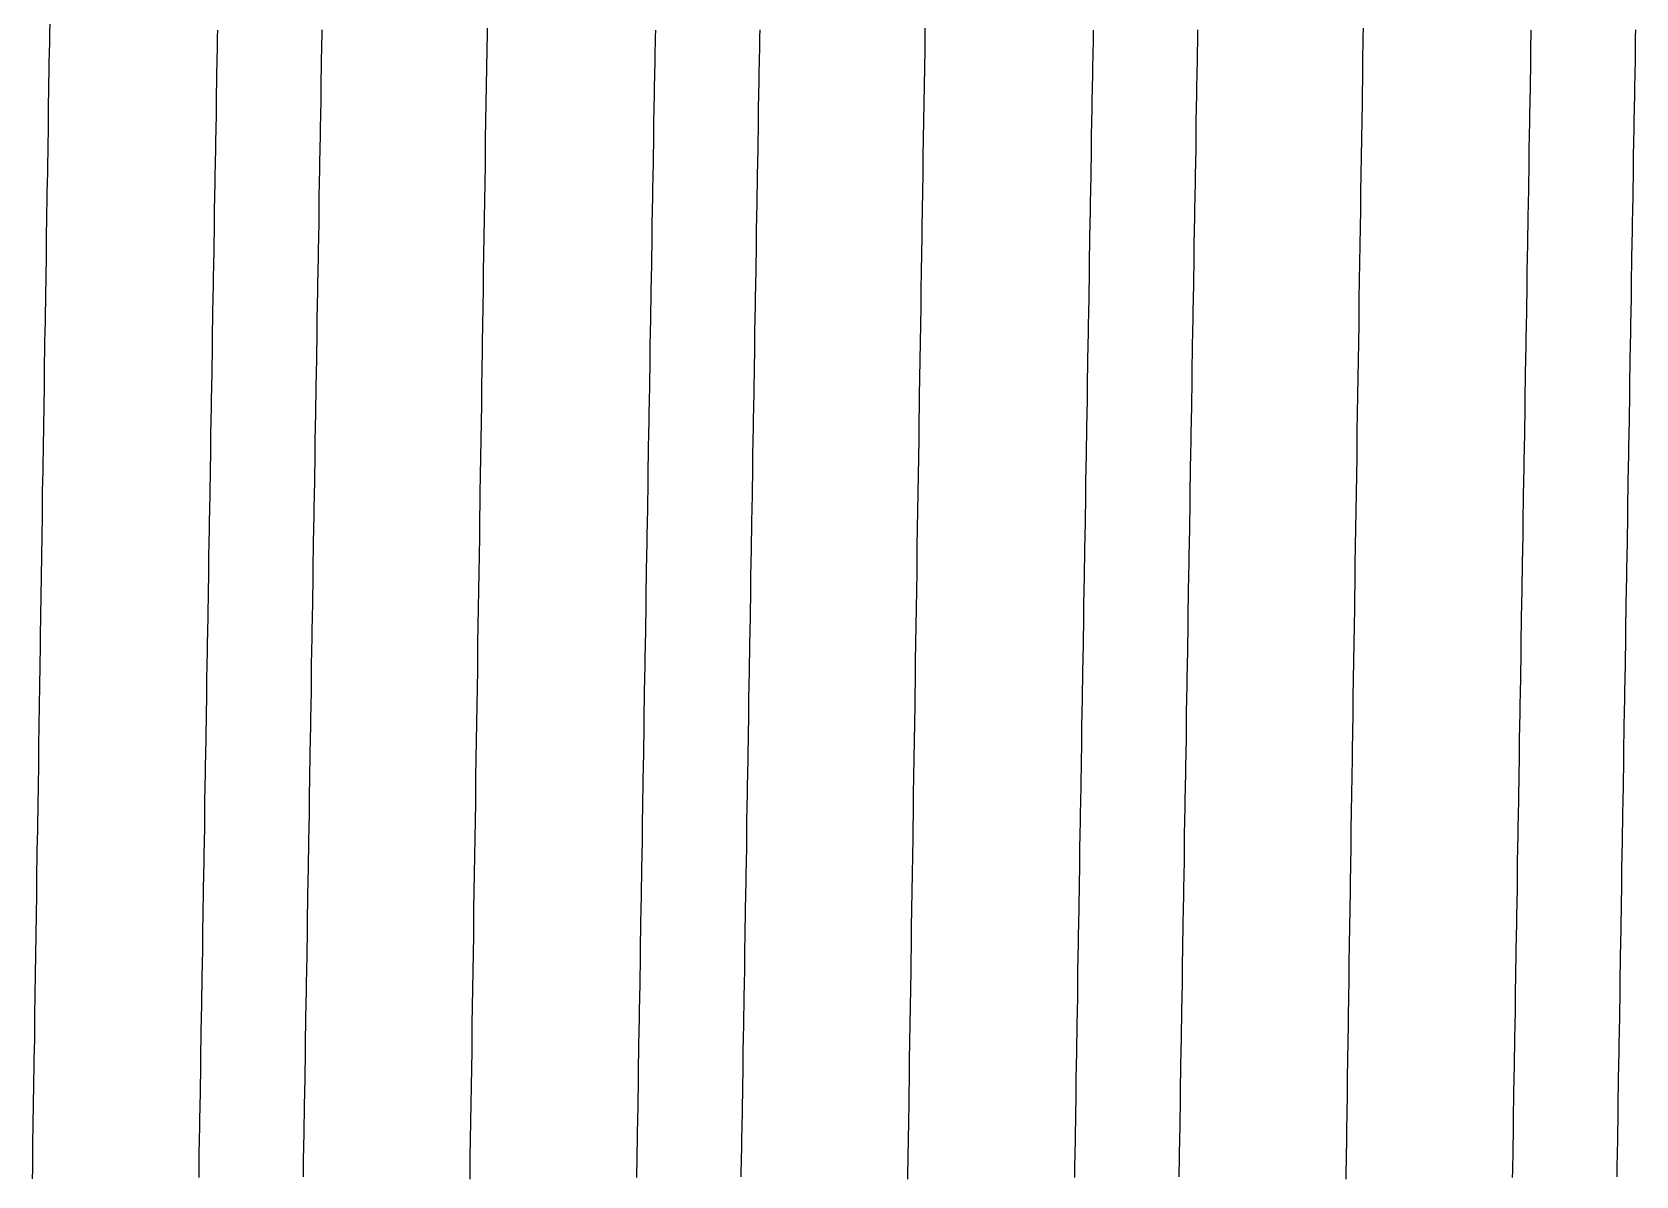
# Model space of a CAD drawing. Header units: millimetres. Extents: x 0 to 3800, y -67 to 2530.
# Drawn here: x 2230.54 to 2236.18, y 1465.35 to 1469.37 of the extents above; entities that cross this region are included whole.
import ezdxf

# ---------------------------------------------------------------- set-up
doc = ezdxf.new("R2010")
doc.units = ezdxf.units.MM
doc.layers.add('내부선 및 부속', color=4, linetype='Continuous')

msp = doc.modelspace()

# ---------------------------------------------------------------- linework, layer by layer
at = {"layer": '내부선 및 부속', "linetype": 'Continuous', "flags": 128}
for points in [[(2230.6036, 1469.4048), (2230.6026, 1469.3698), (2230.6026, 1469.3348), (2230.6016, 1469.2998), (2230.6006, 1469.2648), (2230.6006, 1469.2298), (2230.5996, 1469.1938), (2230.5996, 1469.1588), (2230.5986, 1469.1238), (2230.5986, 1469.0888), (2230.5976, 1469.0538), (2230.5976, 1469.0188), (2230.5966, 1468.9838), (2230.5966, 1468.9488), (2230.5956, 1468.9138), (2230.5956, 1468.8788), (2230.5946, 1468.8438), (2230.5936, 1468.8088), (2230.5936, 1468.7738), (2230.5926, 1468.7388), (2230.5926, 1468.7038), (2230.5916, 1468.6688), (2230.5916, 1468.6338), (2230.5906, 1468.5988), (2230.5906, 1468.5638), (2230.5896, 1468.5288), (2230.5896, 1468.4938), (2230.5886, 1468.4588), (2230.5886, 1468.4238), (2230.5876, 1468.3878), (2230.5876, 1468.3528), (2230.5866, 1468.3178), (2230.5856, 1468.2828), (2230.5856, 1468.2478), (2230.5846, 1468.2128), (2230.5846, 1468.1778), (2230.5836, 1468.1428), (2230.5836, 1468.1078), (2230.5826, 1468.0728), (2230.5826, 1468.0378), (2230.5816, 1468.0028), (2230.5816, 1467.9678), (2230.5806, 1467.9328), (2230.5806, 1467.8978), (2230.5796, 1467.8628), (2230.5796, 1467.8278), (2230.5786, 1467.7928), (2230.5776, 1467.7578), (2230.5776, 1467.7228), (2230.5766, 1467.6878), (2230.5766, 1467.6528), (2230.5756, 1467.6178), (2230.5756, 1467.5818), (2230.5746, 1467.5468), (2230.5746, 1467.5118), (2230.5736, 1467.4768), (2230.5736, 1467.4418), (2230.5726, 1467.4068), (2230.5726, 1467.3718), (2230.5716, 1467.3368), (2230.5716, 1467.3018), (2230.5706, 1467.2668), (2230.5706, 1467.2318), (2230.5696, 1467.1968), (2230.5686, 1467.1618), (2230.5686, 1467.1268), (2230.5676, 1467.0918), (2230.5676, 1467.0568), (2230.5666, 1467.0218), (2230.5666, 1466.9868), (2230.5656, 1466.9518), (2230.5656, 1466.9168), (2230.5646, 1466.8818), (2230.5646, 1466.8468), (2230.5636, 1466.8118), (2230.5636, 1466.7758), (2230.5626, 1466.7408), (2230.5626, 1466.7058), (2230.5616, 1466.6708), (2230.5616, 1466.6358), (2230.5606, 1466.6008), (2230.5606, 1466.5658), (2230.5596, 1466.5308), (2230.5586, 1466.4958), (2230.5586, 1466.4608), (2230.5576, 1466.4258), (2230.5576, 1466.3908), (2230.5566, 1466.3558), (2230.5566, 1466.3208), (2230.5556, 1466.2858), (2230.5556, 1466.2508), (2230.5546, 1466.2158), (2230.5546, 1466.2158), (2230.5546, 1466.1808), (2230.5536, 1466.1458), (2230.5536, 1466.1108), (2230.5526, 1466.0758), (2230.5526, 1466.0408), (2230.5516, 1466.0058), (2230.5516, 1465.9698), (2230.5506, 1465.9348), (2230.5506, 1465.8998), (2230.5496, 1465.8648), (2230.5496, 1465.8298), (2230.5486, 1465.7948), (2230.5476, 1465.7598), (2230.5476, 1465.7248), (2230.5466, 1465.6898), (2230.5466, 1465.6548), (2230.5456, 1465.6198), (2230.5456, 1465.5848), (2230.5446, 1465.5498), (2230.5446, 1465.5148), (2230.5436, 1465.4798), (2230.5436, 1465.4448), (2230.5426, 1465.4098), (2230.5426, 1465.3748), (2230.5416, 1465.3398)], [(2231.1286, 1465.3448), (2231.1286, 1465.3688), (2231.1296, 1465.3928), (2231.1296, 1465.4168), (2231.1296, 1465.4408), (2231.1306, 1465.4648), (2231.1306, 1465.4888), (2231.1316, 1465.5128), (2231.1316, 1465.5358), (2231.1316, 1465.5598), (2231.1326, 1465.5838), (2231.1326, 1465.6078), (2231.1336, 1465.6318), (2231.1336, 1465.6558), (2231.1336, 1465.6798), (2231.1346, 1465.7028), (2231.1346, 1465.7268), (2231.1346, 1465.7508), (2231.1356, 1465.7748), (2231.1356, 1465.7988), (2231.1366, 1465.8228), (2231.1366, 1465.8468), (2231.1366, 1465.8708), (2231.1376, 1465.8938), (2231.1376, 1465.9178), (2231.1386, 1465.9418), (2231.1386, 1465.9658), (2231.1386, 1465.9898), (2231.1396, 1466.0138), (2231.1396, 1466.0378), (2231.1396, 1466.0608), (2231.1406, 1466.0848), (2231.1406, 1466.1088), (2231.1416, 1466.1328), (2231.1416, 1466.1568), (2231.1416, 1466.1808), (2231.1426, 1466.2048), (2231.1426, 1466.2278), (2231.1436, 1466.2518), (2231.1436, 1466.2758), (2231.1436, 1466.2998), (2231.1446, 1466.3238), (2231.1446, 1466.3478), (2231.1446, 1466.3718), (2231.1456, 1466.3958), (2231.1456, 1466.4188), (2231.1466, 1466.4428), (2231.1466, 1466.4668), (2231.1466, 1466.4668), (2231.1466, 1466.4908), (2231.1476, 1466.5148), (2231.1476, 1466.5388), (2231.1486, 1466.5628), (2231.1486, 1466.5858), (2231.1486, 1466.6098), (2231.1496, 1466.6338), (2231.1496, 1466.6578), (2231.1496, 1466.6818), (2231.1506, 1466.7058), (2231.1506, 1466.7298), (2231.1516, 1466.7538), (2231.1516, 1466.7768), (2231.1516, 1466.8008), (2231.1526, 1466.8248), (2231.1526, 1466.8488), (2231.1536, 1466.8728), (2231.1536, 1466.8968), (2231.1536, 1466.9208), (2231.1546, 1466.9438), (2231.1546, 1466.9678), (2231.1546, 1466.9918), (2231.1556, 1467.0158), (2231.1556, 1467.0398), (2231.1566, 1467.0638), (2231.1566, 1467.0878), (2231.1566, 1467.1108), (2231.1576, 1467.1348), (2231.1576, 1467.1588), (2231.1586, 1467.1828), (2231.1586, 1467.2068), (2231.1586, 1467.2308), (2231.1596, 1467.2548), (2231.1596, 1467.2788), (2231.1606, 1467.3018), (2231.1606, 1467.3258), (2231.1606, 1467.3498), (2231.1616, 1467.3738), (2231.1616, 1467.3978), (2231.1616, 1467.4218), (2231.1626, 1467.4458), (2231.1626, 1467.4688), (2231.1636, 1467.4928), (2231.1636, 1467.5168), (2231.1636, 1467.5408), (2231.1646, 1467.5648), (2231.1646, 1467.5888), (2231.1656, 1467.6128), (2231.1656, 1467.6368), (2231.1656, 1467.6598), (2231.1666, 1467.6838), (2231.1666, 1467.7078), (2231.1676, 1467.7318), (2231.1676, 1467.7558), (2231.1676, 1467.7798), (2231.1686, 1467.8038), (2231.1686, 1467.8268), (2231.1686, 1467.8508), (2231.1696, 1467.8748), (2231.1696, 1467.8988), (2231.1706, 1467.9228), (2231.1706, 1467.9468), (2231.1706, 1467.9708), (2231.1716, 1467.9938), (2231.1716, 1468.0178), (2231.1726, 1468.0418), (2231.1726, 1468.0658), (2231.1726, 1468.0898), (2231.1736, 1468.1138), (2231.1736, 1468.1378), (2231.1746, 1468.1618), (2231.1746, 1468.1848), (2231.1746, 1468.2088), (2231.1756, 1468.2328), (2231.1756, 1468.2568), (2231.1766, 1468.2808), (2231.1766, 1468.3048), (2231.1766, 1468.3288), (2231.1776, 1468.3518), (2231.1776, 1468.3758), (2231.1776, 1468.3998), (2231.1786, 1468.4238), (2231.1786, 1468.4478), (2231.1796, 1468.4718), (2231.1796, 1468.4958), (2231.1796, 1468.5198), (2231.1806, 1468.5428), (2231.1806, 1468.5668), (2231.1816, 1468.5908), (2231.1816, 1468.6148), (2231.1816, 1468.6388), (2231.1826, 1468.6628), (2231.1826, 1468.6868), (2231.1836, 1468.7098), (2231.1836, 1468.7338), (2231.1836, 1468.7578), (2231.1846, 1468.7818), (2231.1846, 1468.8058), (2231.1856, 1468.8298), (2231.1856, 1468.8538), (2231.1856, 1468.8538), (2231.1856, 1468.8768), (2231.1866, 1468.9008), (2231.1866, 1468.9248), (2231.1876, 1468.9488), (2231.1876, 1468.9728), (2231.1876, 1468.9968), (2231.1886, 1469.0208), (2231.1886, 1469.0448), (2231.1896, 1469.0678), (2231.1896, 1469.0918), (2231.1896, 1469.1158), (2231.1906, 1469.1398), (2231.1906, 1469.1638), (2231.1916, 1469.1878), (2231.1916, 1469.2118), (2231.1916, 1469.2348), (2231.1926, 1469.2588), (2231.1926, 1469.2828), (2231.1936, 1469.3068), (2231.1936, 1469.3308), (2231.1936, 1469.3548), (2231.1946, 1469.3788)], [(2231.4956, 1465.3468), (2231.4966, 1465.3708), (2231.4966, 1465.3938), (2231.4966, 1465.4178), (2231.4976, 1465.4418), (2231.4976, 1465.4658), (2231.4986, 1465.4898), (2231.4986, 1465.5138), (2231.4986, 1465.5378), (2231.4996, 1465.5618), (2231.4996, 1465.5848), (2231.4996, 1465.6088), (2231.5006, 1465.6328), (2231.5006, 1465.6568), (2231.5016, 1465.6808), (2231.5016, 1465.7048), (2231.5016, 1465.7288), (2231.5026, 1465.7518), (2231.5026, 1465.7758), (2231.5036, 1465.7998), (2231.5036, 1465.8238), (2231.5036, 1465.8478), (2231.5046, 1465.8718), (2231.5046, 1465.8958), (2231.5046, 1465.9188), (2231.5056, 1465.9428), (2231.5056, 1465.9668), (2231.5066, 1465.9908), (2231.5066, 1466.0148), (2231.5066, 1466.0388), (2231.5076, 1466.0628), (2231.5076, 1466.0868), (2231.5086, 1466.1098), (2231.5086, 1466.1338), (2231.5086, 1466.1578), (2231.5096, 1466.1818), (2231.5096, 1466.2058), (2231.5096, 1466.2298), (2231.5106, 1466.2538), (2231.5106, 1466.2768), (2231.5116, 1466.3008), (2231.5116, 1466.3248), (2231.5116, 1466.3488), (2231.5126, 1466.3728), (2231.5126, 1466.3968), (2231.5136, 1466.4208), (2231.5136, 1466.4448), (2231.5136, 1466.4448), (2231.5136, 1466.4678), (2231.5146, 1466.4918), (2231.5146, 1466.5158), (2231.5146, 1466.5398), (2231.5156, 1466.5638), (2231.5156, 1466.5878), (2231.5166, 1466.6118), (2231.5166, 1466.6348), (2231.5166, 1466.6588), (2231.5176, 1466.6828), (2231.5176, 1466.7068), (2231.5186, 1466.7308), (2231.5186, 1466.7548), (2231.5186, 1466.7788), (2231.5196, 1466.8018), (2231.5196, 1466.8258), (2231.5196, 1466.8498), (2231.5206, 1466.8738), (2231.5206, 1466.8978), (2231.5216, 1466.9218), (2231.5216, 1466.9458), (2231.5216, 1466.9698), (2231.5226, 1466.9928), (2231.5226, 1467.0168), (2231.5236, 1467.0408), (2231.5236, 1467.0648), (2231.5236, 1467.0888), (2231.5246, 1467.1128), (2231.5246, 1467.1368), (2231.5246, 1467.1598), (2231.5256, 1467.1838), (2231.5256, 1467.2078), (2231.5266, 1467.2318), (2231.5266, 1467.2558), (2231.5266, 1467.2798), (2231.5276, 1467.3038), (2231.5276, 1467.3278), (2231.5286, 1467.3508), (2231.5286, 1467.3748), (2231.5286, 1467.3988), (2231.5296, 1467.4228), (2231.5296, 1467.4468), (2231.5306, 1467.4708), (2231.5306, 1467.4948), (2231.5306, 1467.5178), (2231.5316, 1467.5418), (2231.5316, 1467.5658), (2231.5316, 1467.5898), (2231.5326, 1467.6138), (2231.5326, 1467.6378), (2231.5336, 1467.6618), (2231.5336, 1467.6848), (2231.5336, 1467.7088), (2231.5346, 1467.7328), (2231.5346, 1467.7568), (2231.5356, 1467.7808), (2231.5356, 1467.8048), (2231.5356, 1467.8288), (2231.5366, 1467.8528), (2231.5366, 1467.8758), (2231.5376, 1467.8998), (2231.5376, 1467.9238), (2231.5376, 1467.9478), (2231.5386, 1467.9718), (2231.5386, 1467.9958), (2231.5396, 1468.0198), (2231.5396, 1468.0428), (2231.5396, 1468.0668), (2231.5406, 1468.0908), (2231.5406, 1468.1148), (2231.5406, 1468.1388), (2231.5416, 1468.1628), (2231.5416, 1468.1868), (2231.5426, 1468.2108), (2231.5426, 1468.2338), (2231.5426, 1468.2578), (2231.5436, 1468.2818), (2231.5436, 1468.3058), (2231.5446, 1468.3298), (2231.5446, 1468.3538), (2231.5446, 1468.3778), (2231.5456, 1468.4008), (2231.5456, 1468.4248), (2231.5466, 1468.4488), (2231.5466, 1468.4728), (2231.5466, 1468.4968), (2231.5476, 1468.5208), (2231.5476, 1468.5448), (2231.5486, 1468.5678), (2231.5486, 1468.5918), (2231.5486, 1468.6158), (2231.5496, 1468.6398), (2231.5496, 1468.6638), (2231.5506, 1468.6878), (2231.5506, 1468.7118), (2231.5506, 1468.7358), (2231.5516, 1468.7588), (2231.5516, 1468.7828), (2231.5516, 1468.8068), (2231.5526, 1468.8308), (2231.5526, 1468.8308), (2231.5526, 1468.8548), (2231.5536, 1468.8788), (2231.5536, 1468.9028), (2231.5536, 1468.9258), (2231.5546, 1468.9498), (2231.5546, 1468.9738), (2231.5556, 1468.9978), (2231.5556, 1469.0218), (2231.5556, 1469.0458), (2231.5566, 1469.0698), (2231.5566, 1469.0938), (2231.5576, 1469.1168), (2231.5576, 1469.1408), (2231.5576, 1469.1648), (2231.5586, 1469.1888), (2231.5586, 1469.2128), (2231.5596, 1469.2368), (2231.5596, 1469.2608), (2231.5596, 1469.2838), (2231.5606, 1469.3078), (2231.5606, 1469.3318), (2231.5616, 1469.3558), (2231.5616, 1469.3798)], [(2232.0816, 1465.3388), (2232.0816, 1465.3698), (2232.0826, 1465.4008), (2232.0826, 1465.4318), (2232.0836, 1465.4628), (2232.0836, 1465.4948), (2232.0846, 1465.5258), (2232.0846, 1465.5568), (2232.0856, 1465.5878), (2232.0856, 1465.6188), (2232.0866, 1465.6498), (2232.0866, 1465.6808), (2232.0876, 1465.7128), (2232.0876, 1465.7438), (2232.0886, 1465.7748), (2232.0886, 1465.8058), (2232.0886, 1465.8368), (2232.0896, 1465.8678), (2232.0896, 1465.8988), (2232.0906, 1465.9308), (2232.0906, 1465.9618), (2232.0916, 1465.9928), (2232.0916, 1466.0238), (2232.0926, 1466.0548), (2232.0926, 1466.0858), (2232.0936, 1466.1168), (2232.0936, 1466.1478), (2232.0946, 1466.1798), (2232.0946, 1466.2108), (2232.0956, 1466.2418), (2232.0956, 1466.2728), (2232.0956, 1466.3038), (2232.0966, 1466.3348), (2232.0966, 1466.3658), (2232.0976, 1466.3978), (2232.0976, 1466.4288), (2232.0986, 1466.4598), (2232.0986, 1466.4908), (2232.0996, 1466.5218), (2232.0996, 1466.5528), (2232.1006, 1466.5838), (2232.1006, 1466.6148), (2232.1016, 1466.6468), (2232.1016, 1466.6778), (2232.1026, 1466.7088), (2232.1026, 1466.7398), (2232.1026, 1466.7708), (2232.1036, 1466.8018), (2232.1036, 1466.8328), (2232.1046, 1466.8648), (2232.1046, 1466.8958), (2232.1056, 1466.9268), (2232.1056, 1466.9578), (2232.1066, 1466.9888), (2232.1066, 1467.0198), (2232.1076, 1467.0508), (2232.1076, 1467.0818), (2232.1086, 1467.1138), (2232.1086, 1467.1448), (2232.1096, 1467.1758), (2232.1096, 1467.2068), (2232.1096, 1467.2378), (2232.1106, 1467.2688), (2232.1106, 1467.2688), (2232.1106, 1467.2998), (2232.1116, 1467.3318), (2232.1116, 1467.3628), (2232.1126, 1467.3938), (2232.1126, 1467.4248), (2232.1136, 1467.4558), (2232.1136, 1467.4868), (2232.1146, 1467.5178), (2232.1146, 1467.5488), (2232.1156, 1467.5808), (2232.1156, 1467.6118), (2232.1166, 1467.6428), (2232.1166, 1467.6738), (2232.1176, 1467.7048), (2232.1176, 1467.7358), (2232.1176, 1467.7668), (2232.1186, 1467.7988), (2232.1186, 1467.8298), (2232.1196, 1467.8608), (2232.1196, 1467.8918), (2232.1206, 1467.9228), (2232.1206, 1467.9538), (2232.1216, 1467.9848), (2232.1216, 1468.0158), (2232.1226, 1468.0478), (2232.1226, 1468.0788), (2232.1236, 1468.1098), (2232.1236, 1468.1408), (2232.1246, 1468.1718), (2232.1246, 1468.2028), (2232.1256, 1468.2338), (2232.1256, 1468.2658), (2232.1256, 1468.2968), (2232.1266, 1468.3278), (2232.1266, 1468.3588), (2232.1276, 1468.3898), (2232.1276, 1468.4208), (2232.1286, 1468.4518), (2232.1286, 1468.4828), (2232.1296, 1468.5148), (2232.1296, 1468.5458), (2232.1306, 1468.5768), (2232.1306, 1468.6078), (2232.1316, 1468.6388), (2232.1316, 1468.6698), (2232.1326, 1468.7008), (2232.1326, 1468.7328), (2232.1336, 1468.7638), (2232.1336, 1468.7948), (2232.1346, 1468.8258), (2232.1346, 1468.8568), (2232.1356, 1468.8878), (2232.1356, 1468.9188), (2232.1356, 1468.9498), (2232.1366, 1468.9818), (2232.1366, 1469.0128), (2232.1376, 1469.0438), (2232.1376, 1469.0748), (2232.1386, 1469.1058), (2232.1386, 1469.1368), (2232.1396, 1469.1678), (2232.1396, 1469.1998), (2232.1406, 1469.2308), (2232.1406, 1469.2618), (2232.1416, 1469.2928), (2232.1416, 1469.3238), (2232.1426, 1469.3548), (2232.1426, 1469.3858)], [(2232.6686, 1465.3448), (2232.6686, 1465.3688), (2232.6696, 1465.3928), (2232.6696, 1465.4168), (2232.6696, 1465.4408), (2232.6706, 1465.4648), (2232.6706, 1465.4888), (2232.6706, 1465.5128), (2232.6716, 1465.5358), (2232.6716, 1465.5598), (2232.6726, 1465.5838), (2232.6726, 1465.6078), (2232.6726, 1465.6318), (2232.6736, 1465.6558), (2232.6736, 1465.6798), (2232.6746, 1465.7028), (2232.6746, 1465.7268), (2232.6746, 1465.7508), (2232.6756, 1465.7748), (2232.6756, 1465.7988), (2232.6756, 1465.8228), (2232.6766, 1465.8468), (2232.6766, 1465.8708), (2232.6776, 1465.8938), (2232.6776, 1465.9178), (2232.6776, 1465.9418), (2232.6786, 1465.9658), (2232.6786, 1465.9898), (2232.6796, 1466.0138), (2232.6796, 1466.0378), (2232.6796, 1466.0608), (2232.6806, 1466.0848), (2232.6806, 1466.1088), (2232.6806, 1466.1328), (2232.6816, 1466.1568), (2232.6816, 1466.1808), (2232.6826, 1466.2048), (2232.6826, 1466.2278), (2232.6826, 1466.2518), (2232.6836, 1466.2758), (2232.6836, 1466.2998), (2232.6846, 1466.3238), (2232.6846, 1466.3478), (2232.6846, 1466.3718), (2232.6856, 1466.3958), (2232.6856, 1466.4188), (2232.6856, 1466.4428), (2232.6866, 1466.4668), (2232.6866, 1466.4668), (2232.6866, 1466.4908), (2232.6876, 1466.5148), (2232.6876, 1466.5388), (2232.6876, 1466.5628), (2232.6886, 1466.5858), (2232.6886, 1466.6098), (2232.6896, 1466.6338), (2232.6896, 1466.6578), (2232.6896, 1466.6818), (2232.6906, 1466.7058), (2232.6906, 1466.7298), (2232.6906, 1466.7538), (2232.6916, 1466.7768), (2232.6916, 1466.8008), (2232.6926, 1466.8248), (2232.6926, 1466.8488), (2232.6926, 1466.8728), (2232.6936, 1466.8968), (2232.6936, 1466.9208), (2232.6946, 1466.9438), (2232.6946, 1466.9678), (2232.6946, 1466.9918), (2232.6956, 1467.0158), (2232.6956, 1467.0398), (2232.6956, 1467.0638), (2232.6966, 1467.0878), (2232.6966, 1467.1108), (2232.6976, 1467.1348), (2232.6976, 1467.1588), (2232.6976, 1467.1828), (2232.6986, 1467.2068), (2232.6986, 1467.2308), (2232.6996, 1467.2548), (2232.6996, 1467.2788), (2232.6996, 1467.3018), (2232.7006, 1467.3258), (2232.7006, 1467.3498), (2232.7016, 1467.3738), (2232.7016, 1467.3978), (2232.7016, 1467.4218), (2232.7026, 1467.4458), (2232.7026, 1467.4688), (2232.7026, 1467.4928), (2232.7036, 1467.5168), (2232.7036, 1467.5408), (2232.7046, 1467.5648), (2232.7046, 1467.5888), (2232.7046, 1467.6128), (2232.7056, 1467.6368), (2232.7056, 1467.6598), (2232.7066, 1467.6838), (2232.7066, 1467.7078), (2232.7066, 1467.7318), (2232.7076, 1467.7558), (2232.7076, 1467.7798), (2232.7086, 1467.8038), (2232.7086, 1467.8268), (2232.7086, 1467.8508), (2232.7096, 1467.8748), (2232.7096, 1467.8988), (2232.7096, 1467.9228), (2232.7106, 1467.9468), (2232.7106, 1467.9708), (2232.7116, 1467.9938), (2232.7116, 1468.0178), (2232.7116, 1468.0418), (2232.7126, 1468.0658), (2232.7126, 1468.0898), (2232.7136, 1468.1138), (2232.7136, 1468.1378), (2232.7136, 1468.1618), (2232.7146, 1468.1848), (2232.7146, 1468.2088), (2232.7156, 1468.2328), (2232.7156, 1468.2568), (2232.7156, 1468.2808), (2232.7166, 1468.3048), (2232.7166, 1468.3288), (2232.7176, 1468.3518), (2232.7176, 1468.3758), (2232.7176, 1468.3998), (2232.7186, 1468.4238), (2232.7186, 1468.4478), (2232.7186, 1468.4718), (2232.7196, 1468.4958), (2232.7196, 1468.5198), (2232.7206, 1468.5428), (2232.7206, 1468.5668), (2232.7206, 1468.5908), (2232.7216, 1468.6148), (2232.7216, 1468.6388), (2232.7226, 1468.6628), (2232.7226, 1468.6868), (2232.7226, 1468.7098), (2232.7236, 1468.7338), (2232.7236, 1468.7578), (2232.7246, 1468.7818), (2232.7246, 1468.8058), (2232.7246, 1468.8298), (2232.7256, 1468.8538), (2232.7256, 1468.8538), (2232.7256, 1468.8768), (2232.7266, 1468.9008), (2232.7266, 1468.9248), (2232.7266, 1468.9488), (2232.7276, 1468.9728), (2232.7276, 1468.9968), (2232.7286, 1469.0208), (2232.7286, 1469.0448), (2232.7286, 1469.0678), (2232.7296, 1469.0918), (2232.7296, 1469.1158), (2232.7306, 1469.1398), (2232.7306, 1469.1638), (2232.7306, 1469.1878), (2232.7316, 1469.2118), (2232.7316, 1469.2348), (2232.7326, 1469.2588), (2232.7326, 1469.2828), (2232.7326, 1469.3068), (2232.7336, 1469.3308), (2232.7336, 1469.3548), (2232.7346, 1469.3788)], [(2233.0356, 1465.3468), (2233.0356, 1465.3708), (2233.0366, 1465.3938), (2233.0366, 1465.4178), (2233.0376, 1465.4418), (2233.0376, 1465.4658), (2233.0376, 1465.4898), (2233.0386, 1465.5138), (2233.0386, 1465.5378), (2233.0396, 1465.5618), (2233.0396, 1465.5848), (2233.0396, 1465.6088), (2233.0406, 1465.6328), (2233.0406, 1465.6568), (2233.0406, 1465.6808), (2233.0416, 1465.7048), (2233.0416, 1465.7288), (2233.0426, 1465.7518), (2233.0426, 1465.7758), (2233.0426, 1465.7998), (2233.0436, 1465.8238), (2233.0436, 1465.8478), (2233.0446, 1465.8718), (2233.0446, 1465.8958), (2233.0446, 1465.9188), (2233.0456, 1465.9428), (2233.0456, 1465.9668), (2233.0456, 1465.9908), (2233.0466, 1466.0148), (2233.0466, 1466.0388), (2233.0476, 1466.0628), (2233.0476, 1466.0868), (2233.0476, 1466.1098), (2233.0486, 1466.1338), (2233.0486, 1466.1578), (2233.0496, 1466.1818), (2233.0496, 1466.2058), (2233.0496, 1466.2298), (2233.0506, 1466.2538), (2233.0506, 1466.2768), (2233.0506, 1466.3008), (2233.0516, 1466.3248), (2233.0516, 1466.3488), (2233.0526, 1466.3728), (2233.0526, 1466.3968), (2233.0526, 1466.4208), (2233.0536, 1466.4448), (2233.0536, 1466.4448), (2233.0536, 1466.4678), (2233.0546, 1466.4918), (2233.0546, 1466.5158), (2233.0546, 1466.5398), (2233.0556, 1466.5638), (2233.0556, 1466.5878), (2233.0556, 1466.6118), (2233.0566, 1466.6348), (2233.0566, 1466.6588), (2233.0576, 1466.6828), (2233.0576, 1466.7068), (2233.0576, 1466.7308), (2233.0586, 1466.7548), (2233.0586, 1466.7788), (2233.0596, 1466.8018), (2233.0596, 1466.8258), (2233.0596, 1466.8498), (2233.0606, 1466.8738), (2233.0606, 1466.8978), (2233.0606, 1466.9218), (2233.0616, 1466.9458), (2233.0616, 1466.9698), (2233.0626, 1466.9928), (2233.0626, 1467.0168), (2233.0626, 1467.0408), (2233.0636, 1467.0648), (2233.0636, 1467.0888), (2233.0646, 1467.1128), (2233.0646, 1467.1368), (2233.0646, 1467.1598), (2233.0656, 1467.1838), (2233.0656, 1467.2078), (2233.0656, 1467.2318), (2233.0666, 1467.2558), (2233.0666, 1467.2798), (2233.0676, 1467.3038), (2233.0676, 1467.3278), (2233.0676, 1467.3508), (2233.0686, 1467.3748), (2233.0686, 1467.3988), (2233.0696, 1467.4228), (2233.0696, 1467.4468), (2233.0696, 1467.4708), (2233.0706, 1467.4948), (2233.0706, 1467.5178), (2233.0716, 1467.5418), (2233.0716, 1467.5658), (2233.0716, 1467.5898), (2233.0726, 1467.6138), (2233.0726, 1467.6378), (2233.0726, 1467.6618), (2233.0736, 1467.6848), (2233.0736, 1467.7088), (2233.0746, 1467.7328), (2233.0746, 1467.7568), (2233.0746, 1467.7808), (2233.0756, 1467.8048), (2233.0756, 1467.8288), (2233.0766, 1467.8528), (2233.0766, 1467.8758), (2233.0766, 1467.8998), (2233.0776, 1467.9238), (2233.0776, 1467.9478), (2233.0786, 1467.9718), (2233.0786, 1467.9958), (2233.0786, 1468.0198), (2233.0796, 1468.0428), (2233.0796, 1468.0668), (2233.0806, 1468.0908), (2233.0806, 1468.1148), (2233.0806, 1468.1388), (2233.0816, 1468.1628), (2233.0816, 1468.1868), (2233.0816, 1468.2108), (2233.0826, 1468.2338), (2233.0826, 1468.2578), (2233.0836, 1468.2818), (2233.0836, 1468.3058), (2233.0836, 1468.3298), (2233.0846, 1468.3538), (2233.0846, 1468.3778), (2233.0856, 1468.4008), (2233.0856, 1468.4248), (2233.0856, 1468.4488), (2233.0866, 1468.4728), (2233.0866, 1468.4968), (2233.0876, 1468.5208), (2233.0876, 1468.5448), (2233.0876, 1468.5678), (2233.0886, 1468.5918), (2233.0886, 1468.6158), (2233.0896, 1468.6398), (2233.0896, 1468.6638), (2233.0896, 1468.6878), (2233.0906, 1468.7118), (2233.0906, 1468.7358), (2233.0916, 1468.7588), (2233.0916, 1468.7828), (2233.0916, 1468.8068), (2233.0926, 1468.8308), (2233.0926, 1468.8308), (2233.0926, 1468.8548), (2233.0926, 1468.8788), (2233.0936, 1468.9028), (2233.0936, 1468.9258), (2233.0946, 1468.9498), (2233.0946, 1468.9738), (2233.0946, 1468.9978), (2233.0956, 1469.0218), (2233.0956, 1469.0458), (2233.0966, 1469.0698), (2233.0966, 1469.0938), (2233.0966, 1469.1168), (2233.0976, 1469.1408), (2233.0976, 1469.1648), (2233.0986, 1469.1888), (2233.0986, 1469.2128), (2233.0986, 1469.2368), (2233.0996, 1469.2608), (2233.0996, 1469.2838), (2233.1006, 1469.3078), (2233.1006, 1469.3318), (2233.1006, 1469.3558), (2233.1016, 1469.3798)], [(2233.6216, 1465.3388), (2233.6216, 1465.3698), (2233.6226, 1465.4008), (2233.6226, 1465.4318), (2233.6236, 1465.4628), (2233.6236, 1465.4948), (2233.6246, 1465.5258), (2233.6246, 1465.5568), (2233.6256, 1465.5878), (2233.6256, 1465.6188), (2233.6256, 1465.6498), (2233.6266, 1465.6808), (2233.6266, 1465.7128), (2233.6276, 1465.7438), (2233.6276, 1465.7748), (2233.6286, 1465.8058), (2233.6286, 1465.8368), (2233.6296, 1465.8678), (2233.6296, 1465.8988), (2233.6306, 1465.9308), (2233.6306, 1465.9618), (2233.6316, 1465.9928), (2233.6316, 1466.0238), (2233.6326, 1466.0548), (2233.6326, 1466.0858), (2233.6326, 1466.1168), (2233.6336, 1466.1478), (2233.6336, 1466.1798), (2233.6346, 1466.2108), (2233.6346, 1466.2418), (2233.6356, 1466.2728), (2233.6356, 1466.3038), (2233.6366, 1466.3348), (2233.6366, 1466.3658), (2233.6376, 1466.3978), (2233.6376, 1466.4288), (2233.6386, 1466.4598), (2233.6386, 1466.4908), (2233.6396, 1466.5218), (2233.6396, 1466.5528), (2233.6396, 1466.5838), (2233.6406, 1466.6148), (2233.6406, 1466.6468), (2233.6416, 1466.6778), (2233.6416, 1466.7088), (2233.6426, 1466.7398), (2233.6426, 1466.7708), (2233.6436, 1466.8018), (2233.6436, 1466.8328), (2233.6446, 1466.8648), (2233.6446, 1466.8958), (2233.6456, 1466.9268), (2233.6456, 1466.9578), (2233.6466, 1466.9888), (2233.6466, 1467.0198), (2233.6466, 1467.0508), (2233.6476, 1467.0818), (2233.6476, 1467.1138), (2233.6486, 1467.1448), (2233.6486, 1467.1758), (2233.6496, 1467.2068), (2233.6496, 1467.2378), (2233.6506, 1467.2688), (2233.6506, 1467.2688), (2233.6506, 1467.2998), (2233.6516, 1467.3318), (2233.6516, 1467.3628), (2233.6526, 1467.3938), (2233.6526, 1467.4248), (2233.6536, 1467.4558), (2233.6536, 1467.4868), (2233.6546, 1467.5178), (2233.6546, 1467.5488), (2233.6546, 1467.5808), (2233.6556, 1467.6118), (2233.6556, 1467.6428), (2233.6566, 1467.6738), (2233.6566, 1467.7048), (2233.6576, 1467.7358), (2233.6576, 1467.7668), (2233.6586, 1467.7988), (2233.6586, 1467.8298), (2233.6596, 1467.8608), (2233.6596, 1467.8918), (2233.6606, 1467.9228), (2233.6606, 1467.9538), (2233.6616, 1467.9848), (2233.6616, 1468.0158), (2233.6626, 1468.0478), (2233.6626, 1468.0788), (2233.6626, 1468.1098), (2233.6636, 1468.1408), (2233.6636, 1468.1718), (2233.6646, 1468.2028), (2233.6646, 1468.2338), (2233.6656, 1468.2658), (2233.6656, 1468.2968), (2233.6666, 1468.3278), (2233.6666, 1468.3588), (2233.6676, 1468.3898), (2233.6676, 1468.4208), (2233.6686, 1468.4518), (2233.6686, 1468.4828), (2233.6696, 1468.5148), (2233.6696, 1468.5458), (2233.6706, 1468.5768), (2233.6706, 1468.6078), (2233.6716, 1468.6388), (2233.6716, 1468.6698), (2233.6716, 1468.7008), (2233.6726, 1468.7328), (2233.6726, 1468.7638), (2233.6736, 1468.7948), (2233.6736, 1468.8258), (2233.6746, 1468.8568), (2233.6746, 1468.8878), (2233.6756, 1468.9188), (2233.6756, 1468.9498), (2233.6766, 1468.9818), (2233.6766, 1469.0128), (2233.6776, 1469.0438), (2233.6776, 1469.0748), (2233.6786, 1469.1058), (2233.6786, 1469.1368), (2233.6796, 1469.1678), (2233.6796, 1469.1998), (2233.6806, 1469.2308), (2233.6806, 1469.2618), (2233.6816, 1469.2928), (2233.6816, 1469.3238), (2233.6826, 1469.3548), (2233.6826, 1469.3858)], [(2234.2086, 1465.3448), (2234.2086, 1465.3688), (2234.2086, 1465.3928), (2234.2096, 1465.4168), (2234.2096, 1465.4408), (2234.2106, 1465.4648), (2234.2106, 1465.4888), (2234.2106, 1465.5128), (2234.2116, 1465.5358), (2234.2116, 1465.5598), (2234.2116, 1465.5838), (2234.2126, 1465.6078), (2234.2126, 1465.6318), (2234.2136, 1465.6558), (2234.2136, 1465.6798), (2234.2136, 1465.7028), (2234.2146, 1465.7268), (2234.2146, 1465.7508), (2234.2156, 1465.7748), (2234.2156, 1465.7988), (2234.2156, 1465.8228), (2234.2166, 1465.8468), (2234.2166, 1465.8708), (2234.2166, 1465.8938), (2234.2176, 1465.9178), (2234.2176, 1465.9418), (2234.2186, 1465.9658), (2234.2186, 1465.9898), (2234.2186, 1466.0138), (2234.2196, 1466.0378), (2234.2196, 1466.0608), (2234.2196, 1466.0848), (2234.2206, 1466.1088), (2234.2206, 1466.1328), (2234.2216, 1466.1568), (2234.2216, 1466.1808), (2234.2216, 1466.2048), (2234.2226, 1466.2278), (2234.2226, 1466.2518), (2234.2236, 1466.2758), (2234.2236, 1466.2998), (2234.2236, 1466.3238), (2234.2246, 1466.3478), (2234.2246, 1466.3718), (2234.2246, 1466.3958), (2234.2256, 1466.4188), (2234.2256, 1466.4428), (2234.2266, 1466.4668), (2234.2266, 1466.4668), (2234.2266, 1466.4908), (2234.2266, 1466.5148), (2234.2276, 1466.5388), (2234.2276, 1466.5628), (2234.2286, 1466.5858), (2234.2286, 1466.6098), (2234.2286, 1466.6338), (2234.2296, 1466.6578), (2234.2296, 1466.6818), (2234.2306, 1466.7058), (2234.2306, 1466.7298), (2234.2306, 1466.7538), (2234.2316, 1466.7768), (2234.2316, 1466.8008), (2234.2316, 1466.8248), (2234.2326, 1466.8488), (2234.2326, 1466.8728), (2234.2336, 1466.8968), (2234.2336, 1466.9208), (2234.2336, 1466.9438), (2234.2346, 1466.9678), (2234.2346, 1466.9918), (2234.2356, 1467.0158), (2234.2356, 1467.0398), (2234.2356, 1467.0638), (2234.2366, 1467.0878), (2234.2366, 1467.1108), (2234.2366, 1467.1348), (2234.2376, 1467.1588), (2234.2376, 1467.1828), (2234.2386, 1467.2068), (2234.2386, 1467.2308), (2234.2386, 1467.2548), (2234.2396, 1467.2788), (2234.2396, 1467.3018), (2234.2406, 1467.3258), (2234.2406, 1467.3498), (2234.2406, 1467.3738), (2234.2416, 1467.3978), (2234.2416, 1467.4218), (2234.2426, 1467.4458), (2234.2426, 1467.4688), (2234.2426, 1467.4928), (2234.2436, 1467.5168), (2234.2436, 1467.5408), (2234.2436, 1467.5648), (2234.2446, 1467.5888), (2234.2446, 1467.6128), (2234.2456, 1467.6358), (2234.2456, 1467.6598), (2234.2456, 1467.6838), (2234.2466, 1467.7078), (2234.2466, 1467.7318), (2234.2476, 1467.7558), (2234.2476, 1467.7798), (2234.2476, 1467.8038), (2234.2486, 1467.8268), (2234.2486, 1467.8508), (2234.2496, 1467.8748), (2234.2496, 1467.8988), (2234.2496, 1467.9228), (2234.2506, 1467.9468), (2234.2506, 1467.9708), (2234.2506, 1467.9938), (2234.2516, 1468.0178), (2234.2516, 1468.0418), (2234.2526, 1468.0658), (2234.2526, 1468.0898), (2234.2526, 1468.1138), (2234.2536, 1468.1378), (2234.2536, 1468.1618), (2234.2546, 1468.1848), (2234.2546, 1468.2088), (2234.2546, 1468.2328), (2234.2556, 1468.2568), (2234.2556, 1468.2808), (2234.2566, 1468.3048), (2234.2566, 1468.3288), (2234.2566, 1468.3518), (2234.2576, 1468.3758), (2234.2576, 1468.3998), (2234.2586, 1468.4238), (2234.2586, 1468.4478), (2234.2586, 1468.4718), (2234.2596, 1468.4958), (2234.2596, 1468.5188), (2234.2596, 1468.5428), (2234.2606, 1468.5668), (2234.2606, 1468.5908), (2234.2616, 1468.6148), (2234.2616, 1468.6388), (2234.2616, 1468.6628), (2234.2626, 1468.6868), (2234.2626, 1468.7098), (2234.2636, 1468.7338), (2234.2636, 1468.7578), (2234.2636, 1468.7818), (2234.2646, 1468.8058), (2234.2646, 1468.8298), (2234.2656, 1468.8538), (2234.2656, 1468.8538), (2234.2656, 1468.8768), (2234.2656, 1468.9008), (2234.2666, 1468.9248), (2234.2666, 1468.9488), (2234.2676, 1468.9728), (2234.2676, 1468.9968), (2234.2676, 1469.0208), (2234.2686, 1469.0448), (2234.2686, 1469.0678), (2234.2696, 1469.0918), (2234.2696, 1469.1158), (2234.2696, 1469.1398), (2234.2706, 1469.1638), (2234.2706, 1469.1878), (2234.2716, 1469.2118), (2234.2716, 1469.2348), (2234.2716, 1469.2588), (2234.2726, 1469.2828), (2234.2726, 1469.3068), (2234.2736, 1469.3308), (2234.2736, 1469.3548), (2234.2736, 1469.3788)], [(2234.5756, 1465.3468), (2234.5756, 1465.3708), (2234.5766, 1465.3938), (2234.5766, 1465.4178), (2234.5766, 1465.4418), (2234.5776, 1465.4658), (2234.5776, 1465.4898), (2234.5786, 1465.5138), (2234.5786, 1465.5378), (2234.5786, 1465.5618), (2234.5796, 1465.5848), (2234.5796, 1465.6088), (2234.5796, 1465.6328), (2234.5806, 1465.6568), (2234.5806, 1465.6808), (2234.5816, 1465.7048), (2234.5816, 1465.7288), (2234.5816, 1465.7518), (2234.5826, 1465.7758), (2234.5826, 1465.7998), (2234.5836, 1465.8238), (2234.5836, 1465.8478), (2234.5836, 1465.8718), (2234.5846, 1465.8958), (2234.5846, 1465.9188), (2234.5846, 1465.9428), (2234.5856, 1465.9668), (2234.5856, 1465.9908), (2234.5866, 1466.0148), (2234.5866, 1466.0388), (2234.5866, 1466.0628), (2234.5876, 1466.0868), (2234.5876, 1466.1098), (2234.5886, 1466.1338), (2234.5886, 1466.1578), (2234.5886, 1466.1818), (2234.5896, 1466.2058), (2234.5896, 1466.2298), (2234.5896, 1466.2538), (2234.5906, 1466.2768), (2234.5906, 1466.3008), (2234.5916, 1466.3248), (2234.5916, 1466.3488), (2234.5916, 1466.3728), (2234.5926, 1466.3968), (2234.5926, 1466.4208), (2234.5936, 1466.4448), (2234.5936, 1466.4448), (2234.5936, 1466.4678), (2234.5936, 1466.4918), (2234.5946, 1466.5158), (2234.5946, 1466.5398), (2234.5946, 1466.5638), (2234.5956, 1466.5878), (2234.5956, 1466.6118), (2234.5966, 1466.6348), (2234.5966, 1466.6588), (2234.5966, 1466.6828), (2234.5976, 1466.7068), (2234.5976, 1466.7308), (2234.5986, 1466.7548), (2234.5986, 1466.7788), (2234.5986, 1466.8018), (2234.5996, 1466.8258), (2234.5996, 1466.8498), (2234.6006, 1466.8738), (2234.6006, 1466.8978), (2234.6006, 1466.9218), (2234.6016, 1466.9458), (2234.6016, 1466.9698), (2234.6016, 1466.9928), (2234.6026, 1467.0168), (2234.6026, 1467.0408), (2234.6036, 1467.0648), (2234.6036, 1467.0888), (2234.6036, 1467.1128), (2234.6046, 1467.1368), (2234.6046, 1467.1598), (2234.6056, 1467.1838), (2234.6056, 1467.2078), (2234.6056, 1467.2318), (2234.6066, 1467.2558), (2234.6066, 1467.2798), (2234.6066, 1467.3038), (2234.6076, 1467.3278), (2234.6076, 1467.3508), (2234.6086, 1467.3748), (2234.6086, 1467.3988), (2234.6086, 1467.4228), (2234.6096, 1467.4468), (2234.6096, 1467.4708), (2234.6106, 1467.4948), (2234.6106, 1467.5178), (2234.6106, 1467.5418), (2234.6116, 1467.5658), (2234.6116, 1467.5898), (2234.6126, 1467.6138), (2234.6126, 1467.6378), (2234.6126, 1467.6618), (2234.6136, 1467.6848), (2234.6136, 1467.7088), (2234.6136, 1467.7328), (2234.6146, 1467.7568), (2234.6146, 1467.7808), (2234.6156, 1467.8048), (2234.6156, 1467.8288), (2234.6156, 1467.8528), (2234.6166, 1467.8758), (2234.6166, 1467.8998), (2234.6176, 1467.9238), (2234.6176, 1467.9478), (2234.6176, 1467.9718), (2234.6186, 1467.9958), (2234.6186, 1468.0198), (2234.6196, 1468.0428), (2234.6196, 1468.0668), (2234.6196, 1468.0908), (2234.6206, 1468.1148), (2234.6206, 1468.1388), (2234.6206, 1468.1628), (2234.6216, 1468.1868), (2234.6216, 1468.2108), (2234.6226, 1468.2338), (2234.6226, 1468.2578), (2234.6226, 1468.2818), (2234.6236, 1468.3058), (2234.6236, 1468.3298), (2234.6246, 1468.3538), (2234.6246, 1468.3778), (2234.6246, 1468.4008), (2234.6256, 1468.4248), (2234.6256, 1468.4488), (2234.6266, 1468.4728), (2234.6266, 1468.4968), (2234.6266, 1468.5208), (2234.6276, 1468.5448), (2234.6276, 1468.5678), (2234.6286, 1468.5918), (2234.6286, 1468.6158), (2234.6286, 1468.6398), (2234.6296, 1468.6638), (2234.6296, 1468.6878), (2234.6306, 1468.7118), (2234.6306, 1468.7358), (2234.6306, 1468.7588), (2234.6316, 1468.7828), (2234.6316, 1468.8068), (2234.6326, 1468.8308), (2234.6326, 1468.8308), (2234.6326, 1468.8548), (2234.6326, 1468.8788), (2234.6336, 1468.9028), (2234.6336, 1468.9258), (2234.6346, 1468.9498), (2234.6346, 1468.9738), (2234.6346, 1468.9978), (2234.6356, 1469.0218), (2234.6356, 1469.0458), (2234.6356, 1469.0698), (2234.6366, 1469.0938), (2234.6366, 1469.1168), (2234.6376, 1469.1408), (2234.6376, 1469.1648), (2234.6376, 1469.1888), (2234.6386, 1469.2128), (2234.6386, 1469.2368), (2234.6396, 1469.2608), (2234.6396, 1469.2838), (2234.6396, 1469.3078), (2234.6406, 1469.3318), (2234.6406, 1469.3558), (2234.6416, 1469.3798)], [(2235.2226, 1469.3858), (2235.2216, 1469.3548), (2235.2216, 1469.3238), (2235.2206, 1469.2928), (2235.2206, 1469.2618), (2235.2196, 1469.2308), (2235.2196, 1469.1998), (2235.2186, 1469.1678), (2235.2186, 1469.1368), (2235.2186, 1469.1058), (2235.2176, 1469.0748), (2235.2176, 1469.0438), (2235.2166, 1469.0128), (2235.2166, 1468.9818), (2235.2166, 1468.9818), (2235.2156, 1468.9498), (2235.2156, 1468.9188), (2235.2146, 1468.8878), (2235.2146, 1468.8568), (2235.2136, 1468.8258), (2235.2136, 1468.7948), (2235.2126, 1468.7638), (2235.2126, 1468.7328), (2235.2116, 1468.7008), (2235.2116, 1468.6698), (2235.2106, 1468.6388), (2235.2106, 1468.6078), (2235.2096, 1468.5768), (2235.2096, 1468.5458), (2235.2086, 1468.5148), (2235.2086, 1468.4828), (2235.2076, 1468.4518), (2235.2076, 1468.4208), (2235.2076, 1468.3898), (2235.2066, 1468.3588), (2235.2066, 1468.3278), (2235.2056, 1468.2968), (2235.2056, 1468.2648), (2235.2046, 1468.2338), (2235.2046, 1468.2028), (2235.2036, 1468.1718), (2235.2036, 1468.1408), (2235.2026, 1468.1098), (2235.2026, 1468.0788), (2235.2016, 1468.0478), (2235.2016, 1468.0158), (2235.2006, 1467.9848), (2235.2006, 1467.9538), (2235.1996, 1467.9228), (2235.1996, 1467.8918), (2235.1996, 1467.8608), (2235.1986, 1467.8298), (2235.1986, 1467.7978), (2235.1976, 1467.7668), (2235.1976, 1467.7358), (2235.1966, 1467.7048), (2235.1966, 1467.6738), (2235.1956, 1467.6428), (2235.1956, 1467.6118), (2235.1946, 1467.5808), (2235.1946, 1467.5488), (2235.1936, 1467.5178), (2235.1936, 1467.4868), (2235.1926, 1467.4558), (2235.1926, 1467.4248), (2235.1916, 1467.3938), (2235.1916, 1467.3628), (2235.1916, 1467.3308), (2235.1906, 1467.2998), (2235.1906, 1467.2688), (2235.1896, 1467.2378), (2235.1896, 1467.2068), (2235.1886, 1467.1758), (2235.1886, 1467.1448), (2235.1876, 1467.1138), (2235.1876, 1467.0818), (2235.1866, 1467.0508), (2235.1866, 1467.0198), (2235.1856, 1466.9888), (2235.1856, 1466.9578), (2235.1846, 1466.9268), (2235.1846, 1466.8958), (2235.1836, 1466.8638), (2235.1836, 1466.8328), (2235.1836, 1466.8018), (2235.1826, 1466.7708), (2235.1826, 1466.7398), (2235.1816, 1466.7088), (2235.1816, 1466.6778), (2235.1806, 1466.6468), (2235.1806, 1466.6148), (2235.1796, 1466.5838), (2235.1796, 1466.5528), (2235.1786, 1466.5218), (2235.1786, 1466.4908), (2235.1776, 1466.4598), (2235.1776, 1466.4288), (2235.1766, 1466.3968), (2235.1766, 1466.3658), (2235.1766, 1466.3348), (2235.1756, 1466.3038), (2235.1756, 1466.2728), (2235.1746, 1466.2418), (2235.1746, 1466.2108), (2235.1736, 1466.1798), (2235.1736, 1466.1478), (2235.1726, 1466.1168), (2235.1726, 1466.0858), (2235.1716, 1466.0548), (2235.1716, 1466.0238), (2235.1706, 1465.9928), (2235.1706, 1465.9618), (2235.1696, 1465.9298), (2235.1696, 1465.8988), (2235.1696, 1465.8678), (2235.1696, 1465.8678), (2235.1686, 1465.8368), (2235.1686, 1465.8058), (2235.1676, 1465.7748), (2235.1676, 1465.7438), (2235.1666, 1465.7128), (2235.1666, 1465.6808), (2235.1656, 1465.6498), (2235.1656, 1465.6188), (2235.1646, 1465.5878), (2235.1646, 1465.5568), (2235.1636, 1465.5258), (2235.1636, 1465.4948), (2235.1636, 1465.4628), (2235.1626, 1465.4318), (2235.1626, 1465.4008), (2235.1616, 1465.3698), (2235.1616, 1465.3388)], [(2235.7476, 1465.3448), (2235.7486, 1465.3688), (2235.7486, 1465.3928), (2235.7496, 1465.4168), (2235.7496, 1465.4408), (2235.7496, 1465.4648), (2235.7506, 1465.4888), (2235.7506, 1465.5128), (2235.7506, 1465.5358), (2235.7516, 1465.5598), (2235.7516, 1465.5838), (2235.7526, 1465.6078), (2235.7526, 1465.6318), (2235.7526, 1465.6558), (2235.7536, 1465.6798), (2235.7536, 1465.7028), (2235.7546, 1465.7268), (2235.7546, 1465.7508), (2235.7546, 1465.7748), (2235.7556, 1465.7988), (2235.7556, 1465.8228), (2235.7556, 1465.8468), (2235.7566, 1465.8698), (2235.7566, 1465.8938), (2235.7576, 1465.9178), (2235.7576, 1465.9418), (2235.7576, 1465.9658), (2235.7586, 1465.9898), (2235.7586, 1466.0138), (2235.7596, 1466.0378), (2235.7596, 1466.0608), (2235.7596, 1466.0848), (2235.7606, 1466.1088), (2235.7606, 1466.1328), (2235.7606, 1466.1568), (2235.7616, 1466.1808), (2235.7616, 1466.2048), (2235.7626, 1466.2278), (2235.7626, 1466.2518), (2235.7626, 1466.2758), (2235.7636, 1466.2998), (2235.7636, 1466.3238), (2235.7646, 1466.3478), (2235.7646, 1466.3718), (2235.7646, 1466.3958), (2235.7656, 1466.4188), (2235.7656, 1466.4428), (2235.7656, 1466.4668), (2235.7656, 1466.4668), (2235.7666, 1466.4908), (2235.7666, 1466.5148), (2235.7676, 1466.5388), (2235.7676, 1466.5628), (2235.7676, 1466.5858), (2235.7686, 1466.6098), (2235.7686, 1466.6338), (2235.7696, 1466.6578), (2235.7696, 1466.6818), (2235.7696, 1466.7058), (2235.7706, 1466.7298), (2235.7706, 1466.7528), (2235.7706, 1466.7768), (2235.7716, 1466.8008), (2235.7716, 1466.8248), (2235.7726, 1466.8488), (2235.7726, 1466.8728), (2235.7726, 1466.8968), (2235.7736, 1466.9208), (2235.7736, 1466.9438), (2235.7746, 1466.9678), (2235.7746, 1466.9918), (2235.7746, 1467.0158), (2235.7756, 1467.0398), (2235.7756, 1467.0638), (2235.7766, 1467.0878), (2235.7766, 1467.1108), (2235.7766, 1467.1348), (2235.7776, 1467.1588), (2235.7776, 1467.1828), (2235.7776, 1467.2068), (2235.7786, 1467.2308), (2235.7786, 1467.2548), (2235.7796, 1467.2788), (2235.7796, 1467.3018), (2235.7796, 1467.3258), (2235.7806, 1467.3498), (2235.7806, 1467.3738), (2235.7816, 1467.3978), (2235.7816, 1467.4218), (2235.7816, 1467.4458), (2235.7826, 1467.4688), (2235.7826, 1467.4928), (2235.7826, 1467.5168), (2235.7836, 1467.5408), (2235.7836, 1467.5648), (2235.7846, 1467.5888), (2235.7846, 1467.6128), (2235.7846, 1467.6358), (2235.7856, 1467.6598), (2235.7856, 1467.6838), (2235.7866, 1467.7078), (2235.7866, 1467.7318), (2235.7866, 1467.7558), (2235.7876, 1467.7798), (2235.7876, 1467.8038), (2235.7886, 1467.8268), (2235.7886, 1467.8508), (2235.7886, 1467.8748), (2235.7896, 1467.8988), (2235.7896, 1467.9228), (2235.7906, 1467.9468), (2235.7906, 1467.9708), (2235.7906, 1467.9938), (2235.7916, 1468.0178), (2235.7916, 1468.0418), (2235.7916, 1468.0658), (2235.7926, 1468.0898), (2235.7926, 1468.1138), (2235.7936, 1468.1378), (2235.7936, 1468.1618), (2235.7936, 1468.1848), (2235.7946, 1468.2088), (2235.7946, 1468.2328), (2235.7956, 1468.2568), (2235.7956, 1468.2808), (2235.7956, 1468.3048), (2235.7966, 1468.3288), (2235.7966, 1468.3518), (2235.7976, 1468.3758), (2235.7976, 1468.3998), (2235.7976, 1468.4238), (2235.7986, 1468.4478), (2235.7986, 1468.4718), (2235.7996, 1468.4958), (2235.7996, 1468.5188), (2235.7996, 1468.5428), (2235.8006, 1468.5668), (2235.8006, 1468.5908), (2235.8016, 1468.6148), (2235.8016, 1468.6388), (2235.8016, 1468.6628), (2235.8026, 1468.6868), (2235.8026, 1468.7098), (2235.8026, 1468.7338), (2235.8036, 1468.7578), (2235.8036, 1468.7818), (2235.8046, 1468.8058), (2235.8046, 1468.8298), (2235.8046, 1468.8538), (2235.8046, 1468.8538), (2235.8056, 1468.8768), (2235.8056, 1468.9008), (2235.8066, 1468.9248), (2235.8066, 1468.9488), (2235.8066, 1468.9728), (2235.8076, 1468.9968), (2235.8076, 1469.0208), (2235.8086, 1469.0448), (2235.8086, 1469.0678), (2235.8086, 1469.0918), (2235.8096, 1469.1158), (2235.8096, 1469.1398), (2235.8106, 1469.1638), (2235.8106, 1469.1878), (2235.8106, 1469.2118), (2235.8116, 1469.2348), (2235.8116, 1469.2588), (2235.8126, 1469.2828), (2235.8126, 1469.3068), (2235.8126, 1469.3308), (2235.8136, 1469.3548), (2235.8136, 1469.3788)], [(2236.1156, 1465.3468), (2236.1156, 1465.3708), (2236.1156, 1465.3938), (2236.1166, 1465.4178), (2236.1166, 1465.4418), (2236.1176, 1465.4658), (2236.1176, 1465.4898), (2236.1176, 1465.5138), (2236.1186, 1465.5378), (2236.1186, 1465.5618), (2236.1196, 1465.5848), (2236.1196, 1465.6088), (2236.1196, 1465.6328), (2236.1206, 1465.6568), (2236.1206, 1465.6808), (2236.1206, 1465.7048), (2236.1216, 1465.7288), (2236.1216, 1465.7518), (2236.1226, 1465.7758), (2236.1226, 1465.7998), (2236.1226, 1465.8238), (2236.1236, 1465.8478), (2236.1236, 1465.8718), (2236.1246, 1465.8958), (2236.1246, 1465.9188), (2236.1246, 1465.9428), (2236.1256, 1465.9668), (2236.1256, 1465.9908), (2236.1256, 1466.0148), (2236.1266, 1466.0388), (2236.1266, 1466.0628), (2236.1276, 1466.0868), (2236.1276, 1466.1098), (2236.1276, 1466.1338), (2236.1286, 1466.1578), (2236.1286, 1466.1818), (2236.1296, 1466.2058), (2236.1296, 1466.2298), (2236.1296, 1466.2538), (2236.1306, 1466.2768), (2236.1306, 1466.3008), (2236.1306, 1466.3248), (2236.1316, 1466.3488), (2236.1316, 1466.3728), (2236.1326, 1466.3968), (2236.1326, 1466.4208), (2236.1326, 1466.4448), (2236.1326, 1466.4448), (2236.1336, 1466.4678), (2236.1336, 1466.4918), (2236.1346, 1466.5158), (2236.1346, 1466.5398), (2236.1346, 1466.5638), (2236.1356, 1466.5878), (2236.1356, 1466.6118), (2236.1356, 1466.6348), (2236.1366, 1466.6588), (2236.1366, 1466.6828), (2236.1376, 1466.7068), (2236.1376, 1466.7308), (2236.1376, 1466.7548), (2236.1386, 1466.7788), (2236.1386, 1466.8018), (2236.1396, 1466.8258), (2236.1396, 1466.8498), (2236.1396, 1466.8738), (2236.1406, 1466.8978), (2236.1406, 1466.9218), (2236.1406, 1466.9458), (2236.1416, 1466.9698), (2236.1416, 1466.9928), (2236.1426, 1467.0168), (2236.1426, 1467.0408), (2236.1426, 1467.0648), (2236.1436, 1467.0888), (2236.1436, 1467.1128), (2236.1446, 1467.1368), (2236.1446, 1467.1598), (2236.1446, 1467.1838), (2236.1456, 1467.2078), (2236.1456, 1467.2318), (2236.1466, 1467.2558), (2236.1466, 1467.2798), (2236.1466, 1467.3038), (2236.1476, 1467.3278), (2236.1476, 1467.3508), (2236.1476, 1467.3748), (2236.1486, 1467.3988), (2236.1486, 1467.4228), (2236.1496, 1467.4468), (2236.1496, 1467.4708), (2236.1496, 1467.4948), (2236.1506, 1467.5178), (2236.1506, 1467.5418), (2236.1516, 1467.5658), (2236.1516, 1467.5898), (2236.1516, 1467.6138), (2236.1526, 1467.6378), (2236.1526, 1467.6618), (2236.1536, 1467.6848), (2236.1536, 1467.7088), (2236.1536, 1467.7328), (2236.1546, 1467.7568), (2236.1546, 1467.7808), (2236.1546, 1467.8048), (2236.1556, 1467.8288), (2236.1556, 1467.8528), (2236.1566, 1467.8758), (2236.1566, 1467.8998), (2236.1566, 1467.9238), (2236.1576, 1467.9478), (2236.1576, 1467.9718), (2236.1586, 1467.9958), (2236.1586, 1468.0198), (2236.1586, 1468.0428), (2236.1596, 1468.0668), (2236.1596, 1468.0908), (2236.1606, 1468.1148), (2236.1606, 1468.1388), (2236.1606, 1468.1628), (2236.1616, 1468.1868), (2236.1616, 1468.2108), (2236.1616, 1468.2338), (2236.1626, 1468.2578), (2236.1626, 1468.2818), (2236.1636, 1468.3058), (2236.1636, 1468.3298), (2236.1636, 1468.3538), (2236.1646, 1468.3778), (2236.1646, 1468.4008), (2236.1656, 1468.4248), (2236.1656, 1468.4488), (2236.1656, 1468.4728), (2236.1666, 1468.4968), (2236.1666, 1468.5208), (2236.1676, 1468.5448), (2236.1676, 1468.5678), (2236.1676, 1468.5918), (2236.1686, 1468.6158), (2236.1686, 1468.6398), (2236.1696, 1468.6638), (2236.1696, 1468.6878), (2236.1696, 1468.7118), (2236.1706, 1468.7358), (2236.1706, 1468.7588), (2236.1716, 1468.7828), (2236.1716, 1468.8068), (2236.1716, 1468.8308), (2236.1716, 1468.8308), (2236.1726, 1468.8548), (2236.1726, 1468.8788), (2236.1736, 1468.9028), (2236.1736, 1468.9258), (2236.1736, 1468.9498), (2236.1746, 1468.9738), (2236.1746, 1468.9978), (2236.1756, 1469.0218), (2236.1756, 1469.0458), (2236.1756, 1469.0698), (2236.1766, 1469.0938), (2236.1766, 1469.1168), (2236.1776, 1469.1408), (2236.1776, 1469.1648), (2236.1776, 1469.1888), (2236.1786, 1469.2128), (2236.1786, 1469.2368), (2236.1796, 1469.2608), (2236.1796, 1469.2838), (2236.1796, 1469.3078), (2236.1806, 1469.3318), (2236.1806, 1469.3558), (2236.1816, 1469.3798)]]:
    msp.add_lwpolyline(points, dxfattribs=at)

doc.saveas('drawing.dxf')
